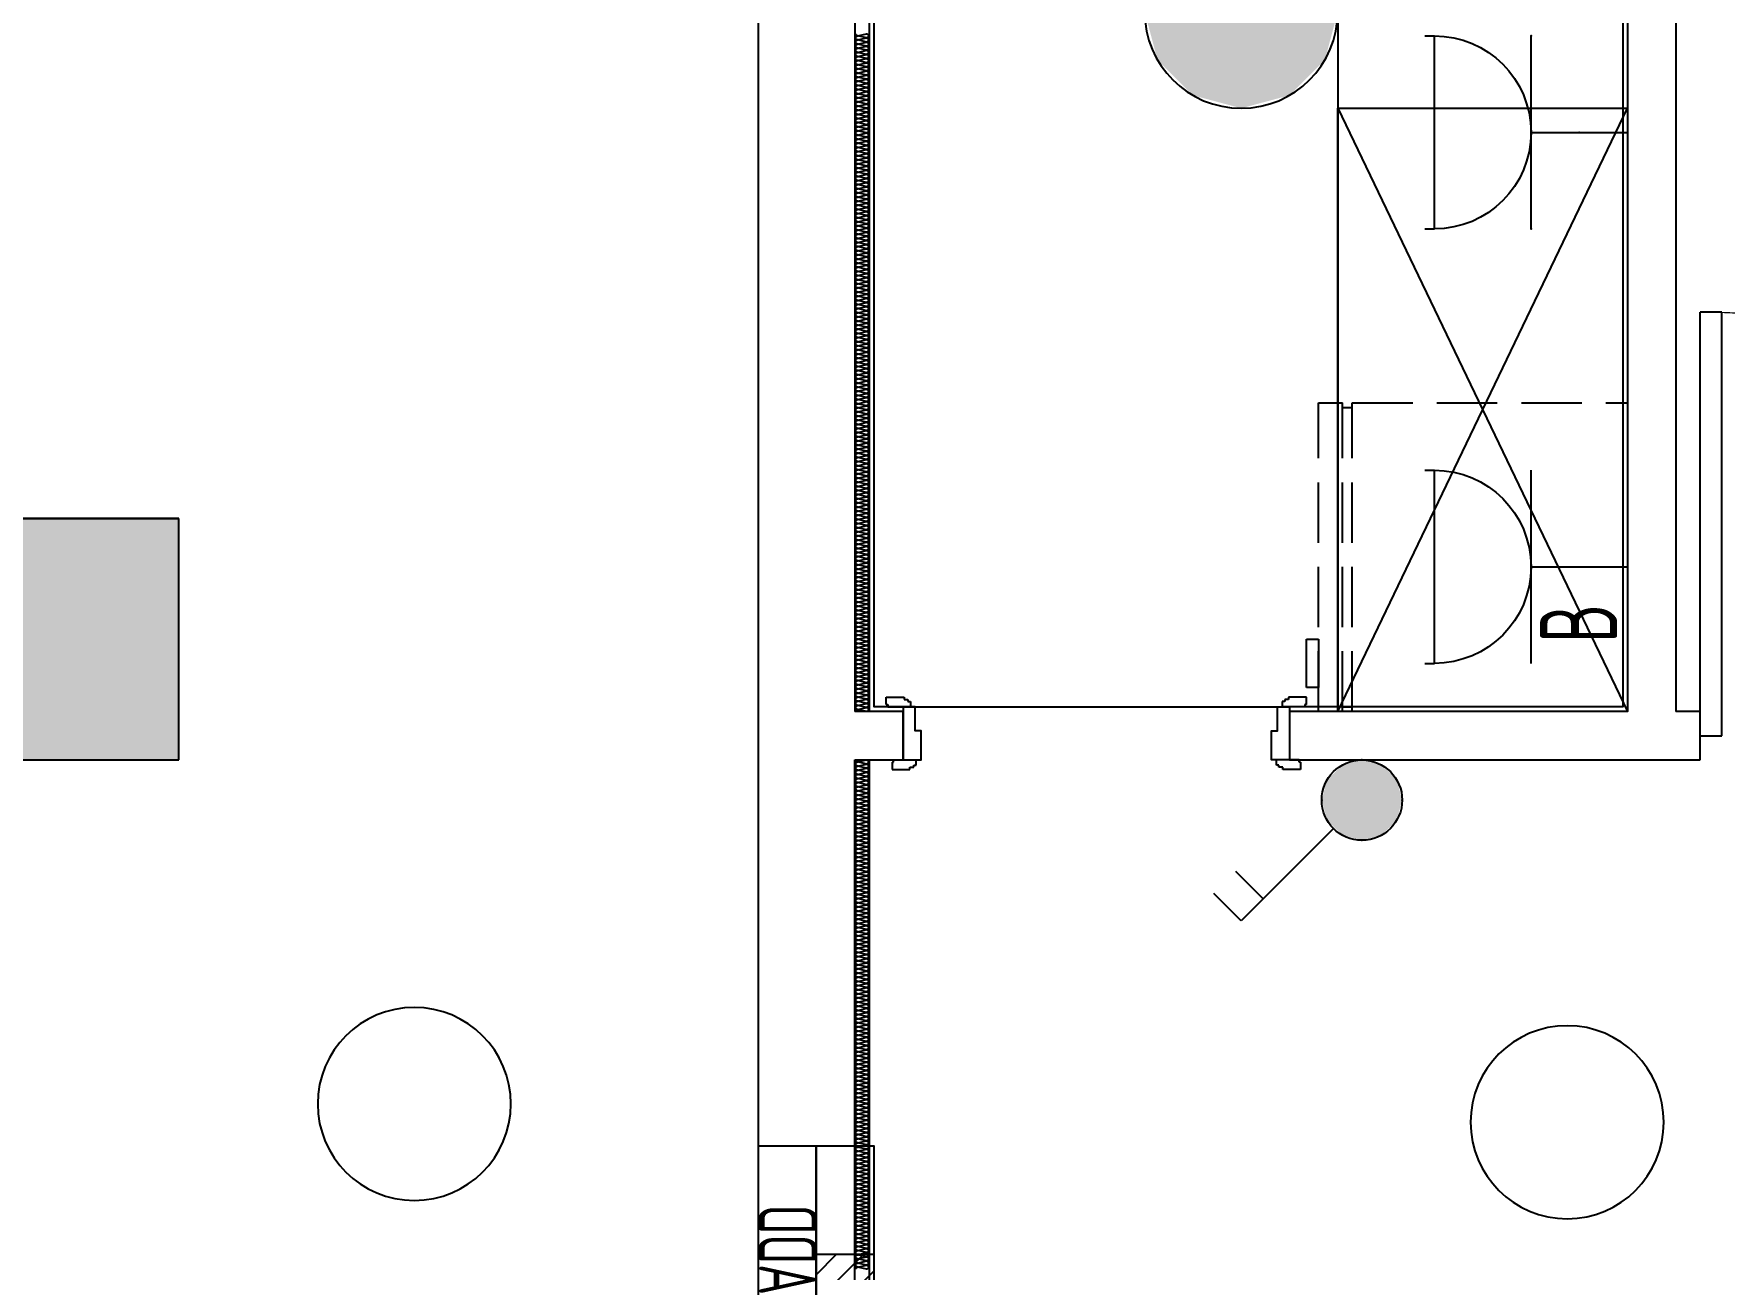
# Model space of a CAD drawing. Header units: millimetres. Extents: x -28014 to 297841, y -81741 to 47579.
# Drawn here: x 92433 to 95933, y 8376 to 10936 of the extents above; entities that cross this region are included whole.
import ezdxf
from ezdxf.enums import TextEntityAlignment as Align

# ---------------------------------------------------------------- set-up
doc = ezdxf.new("R2010")
doc.units = ezdxf.units.MM
doc.header["$MEASUREMENT"] = 0
doc.linetypes.add('__DASH', pattern=[0.35, 0.25, -0.1])
for name, color, linetype in [('A-墙体-填充墙', 4, 'Continuous'), ('A-注释-填充', 8, 'Continuous'), ('A-电气-洞口', 171, 'Continuous'), ('A-立面-填充1', 8, 'Continuous'), ('AR9-剪力墙（柱）填充', 250, 'Continuous'), ('AR9-剪力墙（柱）线', 6, 'Continuous'), ('AR9-墙线', 160, 'Continuous'), ('DS-4BS-墙体完成面', 20, 'Continuous'), ('EM-强电图标', 14, 'Continuous'), ('EQUIP-插座', 4, 'Continuous'), ('EQUIP-照明', 3, 'Continuous'), ('FC-平面高差线', 144, 'Continuous'), ('FF-厨卫（地坪隐）', 31, 'Continuous'), ('FF-活动家具', 51, 'Continuous'), ('FF-门', 20, 'Continuous'), ('FF-门套', 20, 'Continuous'), ('RC-天花轮廓线', 30, 'Continuous'), ('TEL_TEXT', 7, 'Continuous')]:
    doc.layers.add(name, color=color, linetype=linetype)
doc.styles.add('_TEL_ATTDEF', font='GBENOR', dxfattribs={"width": 0.8, "height": 3, "bigfont": 'GBCBIG'})
doc.styles.add('_TEL_DIM', font='', dxfattribs={"width": 0.8, "height": 3.5})
doc.styles.get("Standard").update_dxf_attribs({"font": 'arial.ttf'})
doc.styles.add('标注', font='hzs.shx', dxfattribs={"width": 0.7, "bigfont": 'hztxt.shx'})
doc.styles.get('_TEL_DIM').set_extended_font_data('SimSun')

# ---------------------------------------------------------------- blocks, each defined once
blk = doc.blocks.new('bingxiang')
at = {"layer": 'FF-活动家具', "linetype": '__DASH', "ltscale": 500}
for p, q in [((70679.6, -68761.1), (70679.5, -69331.1)), ((71319.5, -68761.1), (70679.6, -68761.1)), ((71319.5, -69331.1), (71319.5, -68761.1)), ((70679.5, -69331.1), (71319.5, -69331.1)), ((70689.5, -69351.1), (70689.5, -69331.1)), ((71309.5, -69351.1), (71309.5, -69331.1)), ((70679.5, -69351.1), (70679.5, -69401.1)), ((70679.5, -69351.1), (71319.5, -69351.1)), ((71319.5, -69401.1), (71319.5, -69351.1)), ((70679.5, -69401.1), (71319.5, -69401.1))]:
    blk.add_line(p, q, dxfattribs=at)
blk.add_lwpolyline([(70729.5, -69401.1), (70729.5, -69426.1), (70829.5, -69426.1), (70829.5, -69401.1)], close=True, dxfattribs=at)
blk = doc.blocks.new('$DorLib2D$00000001')
for p, q in [((0.45, 0.975), (0.5, 0.975)), ((0.45, 0), (0.45, 0.975)), ((0.5, 0), (0.5, 0.975)), ((0.5, 0), (0.45, 0))]:
    blk.add_line(p, q)
at = {"color": 8, "linetype": '__DASH', "lineweight": 13}
blk.add_arc((0.475, 0), 0.975, 91.4693, 180, dxfattribs=at)
blk = doc.blocks.new('$LinePat$岩棉板')
at = {"color": 0}
for p, q in [((0, -17), (12, -67)), ((12, -67), (24, -17))]:
    blk.add_line(p, q, dxfattribs=at)
for centre, start, end in [((12, -17), 0, 180), ((0, -67), 270, 0), ((24, -67), 180, 270)]:
    blk.add_arc(centre, 12, start, end, dxfattribs=at)
at = {"layer": 'Defpoints'}
blk.add_point((0, 0.1), dxfattribs=at)
at = {"layer": 'Defpoints', "color": 0}
blk.add_point((24, -84), dxfattribs=at)
blk = doc.blocks.new('zz7')
at = {"layer": 'AR9-剪力墙（柱）填充'}
blk.add_hatch(color=256, dxfattribs=at).paths.add_polyline_path([(8475, -4600), (6625, -4600), (6625, -2600), (6000, -2600), (6000, -3100), (6425, -3100), (6425, -4800), (7450, -4800), (7450, -5100), (7650, -5100), (7650, -4800), (8675, -4800), (8675, -3100), (9100, -3100), (9100, -2600), (8475, -2600)])
at = {"layer": 'AR9-剪力墙（柱）线'}
for p, q in [((9100, -2600), (8475, -2600)), ((9100, -3100), (9100, -2600)), ((8675, -3100), (9100, -3100))]:
    blk.add_line(p, q, dxfattribs=at)
blk = doc.blocks.new('d1')
at = {"layer": 'A-电气-洞口'}
blk.add_lwpolyline([(0, 120), (450, 120), (450, 0), (0, 0)], close=True, dxfattribs=at)
at = {"layer": 'A-电气-洞口', "style": '标注', "width": 0.7}
blk.add_text('ADD', height=120, dxfattribs=at).set_placement((140.9, 1.8))
blk = doc.blocks.new('d2')
at = {"layer": 'A-电气-洞口'}
h = blk.add_hatch(dxfattribs=at)
h.set_pattern_fill('ANSI31', color=256, scale=25, style=0)
h.set_pattern_definition([(45, (-62577.283, -46598.13), (-28.0633, 28.0633), [])])
h.paths.add_polyline_path([(225, 0), (225, 120), (0, 120), (0, 0)])
blk.add_line((225, 120), (225, 0), dxfattribs=at)
at = {"layer": 'A-电气-洞口', "ltscale": 0.01}
blk.add_lwpolyline([(0, 120), (450, 120), (450, 0), (0, 0)], close=True, dxfattribs=at)
blk = doc.blocks.new('gfthy')
at = {"layer": 'A-电气-洞口', "xscale": -1, "rotation": 270}
for name, p in [('d1', (1825, 250)), ('d2', (1945, 250))]:
    blk.add_blockref(name, p, dxfattribs=at)
blk = doc.blocks.new('FADSASDFADSFFASD')
for p, q in [((772946.1, 351903.4), (772941.1, 351903.4)), ((772941.1, 351903.4), (772941.1, 351856.4)), ((772946.1, 351906.4), (772961.1, 351906.4)), ((772946.1, 351906.4), (772946.1, 351903.4)), ((772961.1, 351906.4), (772961.1, 351869.4)), ((772952.1, 351856.4), (772941.1, 351856.4)), ((772956.1, 351861.4), (772952.1, 351861.4)), ((772952.1, 351861.4), (772952.1, 351856.4)), ((772961.1, 351869.4), (772956.1, 351869.4)), ((772956.1, 351869.4), (772956.1, 351861.4))]:
    blk.add_line(p, q)
blk.add_arc((772959.1, 351899.4), 2, 0, 0)
blk = doc.blocks.new('*U248')
blk.add_lwpolyline([(130, 70), (130, 45), (20, 45), (20, 82), (80, 82), (80, 70), (130, 70)])
at = {"rotation": 180}
blk.add_blockref('FADSASDFADSFFASD', (772961.1, 351928.4), dxfattribs=at)
at = {"xscale": -1, "rotation": 180}
blk.add_blockref('FADSASDFADSFFASD', (-772811.1, 351916.4), dxfattribs=at)
blk = doc.blocks.new('$equip$00001147')
blk.add_circle((0, 0), 0.5)
at = {"flags": 9}
blk.add_attdef('A', (0, 0), '', height=0.00002, dxfattribs=at)
blk = doc.blocks.new('$equip$00001178')
blk.add_circle((0, 0), 0.5)
for points in [[(0, 0.5), (0, 0.5), (-0.25, 0.433), (0.25, 0.433)], [(-0.25, 0.433), (0.25, 0.433), (-0.433, 0.25), (0.433, 0.25)], [(-0.433, 0.25), (0.433, 0.25), (-0.5, 0), (0.5, 0)], [(-0.433, -0.25), (0.433, -0.25), (-0.5, 0), (0.5, 0)], [(-0.25, -0.433), (0.25, -0.433), (-0.433, -0.25), (0.433, -0.25)], [(0, -0.5), (0, -0.5), (-0.25, -0.433), (0.25, -0.433)]]:
    blk.add_solid(points)
at = {"flags": 9}
blk.add_attdef('A', (0, 0), '', height=0.00002, dxfattribs=at)
blk = doc.blocks.new('$equip$00001963')
for p, q in [((0.1473, 0.3556), (0.625, 0.8333)), ((0.625, 0.8333), (0.7664, 0.6919)), ((0.5119, 0.7202), (0.6533, 0.5788))]:
    blk.add_line(p, q)
blk.add_circle((0, 0.2083), 0.2083)
for p in [(0, 0.4167), (-0.2083, 0.2083), (0.2083, 0.2083), (0, 0)]:
    blk.add_point(p)
for points in [[(-0.1042, 0.3888), (0.1042, 0.3888), (-0.1804, 0.3125), (0.1804, 0.3125)], [(0, 0.4167), (0, 0.4167), (-0.1042, 0.3888), (0.1042, 0.3888)], [(-0.1804, 0.3125), (0.1804, 0.3125), (-0.2083, 0.2083), (0.2083, 0.2083)], [(-0.1804, 0.1042), (0.1804, 0.1042), (-0.2083, 0.2083), (0.2083, 0.2083)], [(-0.1042, 0.0279), (0.1042, 0.0279), (-0.1804, 0.1042), (0.1804, 0.1042)], [(0, 0), (0, 0), (-0.1042, 0.0279), (0.1042, 0.0279)]]:
    blk.add_solid(points)
at = {"layer": 'TEL_TEXT', "style": '_TEL_DIM', "flags": 1}
blk.add_attdef('A', text='', height=0.00002, dxfattribs=at).set_placement((0, 0), align=Align.MIDDLE_CENTER)
blk = doc.blocks.new('awrawraw')
at = {"layer": 'EQUIP-照明', "xscale": -400, "yscale": 400, "zscale": 400}
for name, p in [('$equip$00001178', (562171, 71460.7)), ('$equip$00001147', (560458.8, 69197.9)), ('$equip$00001147', (562846, 69160))]:
    blk.add_blockref(name, p, dxfattribs=at)
at = {"layer": 'EQUIP-照明', "xscale": 400, "yscale": 400, "zscale": 400, "rotation": 180}
blk.add_blockref('$equip$00001963', (562420.9, 69910.7), dxfattribs=at)
blk = doc.blocks.new('A$Cab11e3a1')
at = {"layer": 'EQUIP-照明'}
blk.add_blockref('awrawraw', (-563821, -65410.7), dxfattribs=at)
blk = doc.blocks.new('$equip_U$00000183(PC214董文军)')
for p, q in [((-0.5, 1.05), (-0.5, 1)), ((0.5, 1), (-0.5, 1)), ((0.5, 1.05), (0.5, 1)), ((0.5, 0.5), (-0.5, 0.5)), ((0, 0.5), (0, 0))]:
    blk.add_line(p, q)
blk.add_arc((0, 1), 0.5, 180, 0)
for p in [(-0.5, 0.5), (0.5, 0.5), (0, 0.25), (0, 0)]:
    blk.add_point(p)
at = {"color": 7, "flags": 1}
for tag in ['REMARK', 'A']:
    blk.add_attdef(tag, text='', height=0.00002, dxfattribs=at).set_placement((0, 0), align=Align.MIDDLE_CENTER)
blk = doc.blocks.new('$equip_U$00000133(PC214董文军)')
for p, q in [((-0.5, 1.05), (-0.5, 1)), ((0.5, 1), (-0.5, 1)), ((0.5, 1.05), (0.5, 1)), ((0.5, 0.5), (-0.5, 0.5)), ((0, 0.5), (0, 0))]:
    blk.add_line(p, q)
blk.add_arc((0, 1), 0.5, 180, 0)
at = {"color": 7, "style": '_TEL_DIM', "width": 0.7}
blk.add_attdef('$TEXT$', text='', height=0.4, dxfattribs=at).set_placement((0.2928, 0.24), align=Align.MIDDLE_CENTER)
at = {"color": 7, "style": '_TEL_DIM', "flags": 1}
for tag in ['A', 'REMARK']:
    blk.add_attdef(tag, text='', height=0.00002, dxfattribs=at).set_placement((0, 0), align=Align.MIDDLE_CENTER)
blk = doc.blocks.new('dtyhdtyds')
at = {"layer": 'EQUIP-插座', "xscale": -400, "yscale": 400, "zscale": 400, "rotation": 90}
blk.add_blockref('$equip_U$00000183(PC214董文军)', (263279.1, 71210.7), dxfattribs=at)
at = {"layer": 'EQUIP-插座'}
ref = blk.add_blockref('$equip_U$00000133(PC214董文军)', (263279.1, 70310.7), dxfattribs=dict(at, xscale=-400, yscale=400, zscale=400, rotation=90))
ref.add_attrib('$TEXT$', 'B', dxfattribs={"layer": '0', "color": 7, "height": 160, "rotation": 90, "style": '_TEL_ATTDEF', "width": 0.7}).set_placement((263177.4, 70193.5), align=Align.MIDDLE_CENTER)
blk = doc.blocks.new('A$C0f04074c')
at = {"layer": 'EQUIP-插座'}
blk.add_blockref('dtyhdtyds', (-264129.1, -65410.7), dxfattribs=at)

msp = doc.modelspace()

# ---------------------------------------------------------------- linework, layer by layer
at = {"layer": 'A-墙体-填充墙'}
for p, q in [((92208.222, 9931.506), (92732.722, 9931.506)), ((92732.722, 9931.506), (92732.722, 9431.506))]:
    msp.add_line(p, q, dxfattribs=at)
at = {"layer": 'AR9-墙线'}
for p, q in [((95733.221, 12331.506), (95733.221, 9531.506)), ((95833.221, 12331.506), (95833.221, 9531.506)), ((94133.221, 11781.506), (94133.221, 9531.506)), ((93933.221, 11581.506), (93933.221, 9531.506)), ((93933.221, 9531.506), (93933.221, 6231.506)), ((94233.221, 9531.506), (94133.221, 9531.506)), ((94233.221, 9431.506), (94233.221, 9531.506)), ((95733.221, 9531.506), (95033.221, 9531.506)), ((95033.221, 9531.506), (95033.221, 9431.506)), ((95883.221, 9531.506), (95833.221, 9531.506)), ((95883.221, 9431.506), (95883.221, 9531.506)), ((94133.221, 6231.506), (94133.221, 9431.506)), ((94133.221, 9431.506), (94233.221, 9431.506)), ((95033.221, 9431.506), (95833.221, 9431.506)), ((95833.221, 9431.506), (95883.221, 9431.506))]:
    msp.add_line(p, q, dxfattribs=at)
for points in [[(94163.221, 9531.506), (94163.221, 12331.506), (94163.221, 12331.506), (94163.221, 12331.506), (94163.221, 12331.506)], [(94133.221, 6231.506), (94163.221, 6231.506), (94163.221, 9431.506)]]:
    msp.add_lwpolyline(points, dxfattribs=at)
at = {"layer": 'DS-4BS-墙体完成面'}
for points in [[(94233.221, 9541.506), (94173.274, 9541.506), (94173.274, 12321.506), (94243.221, 12321.506), (94243.221, 12393.173)], [(94923.221, 12393.173), (94923.221, 12321.506), (95203.221, 12321.506), (95203.222, 12071.507), (95423.221, 12071.506), (95423.221, 11971.506), (95723.221, 11971.506), (95723.221, 9541.506), (95033.221, 9541.506)]]:
    msp.add_lwpolyline(points, dxfattribs=at)
at = {"layer": 'FC-平面高差线', "color": 144}
msp.add_line((94233.221, 9541.506), (95033.221, 9541.506), dxfattribs=at)
at = {"layer": 'FF-厨卫（地坪隐）'}
msp.add_lwpolyline([(94133.221, 11731.506), (95133.221, 11731.506), (95133.221, 9531.506)], dxfattribs=at)
at = {"layer": 'FF-活动家具'}
msp.add_lwpolyline([(95133.221, 10781.506), (95733.221, 10781.506), (95733.221, 9531.506), (95133.221, 9531.506)], close=True, dxfattribs=at)
for points in [[(95133.221, 9531.506), (95733.221, 10781.506)], [(95133.221, 10781.506), (95733.221, 9531.506)]]:
    msp.add_lwpolyline(points, dxfattribs=at)

# ---------------------------------------------------------------- block references
msp.add_blockref('zz7', (83633.221, 12531.506))
at = {"layer": 'A-注释-填充', "yscale": 0.3565137037395431, "zscale": 0.3565137037395431}
for p, xscale, rotation in [((94163.221, 10927.225), -0.3567787968466444, 269.9999999999119), ((94163.221, 10918.662), -0.3567787968466444, 269.9999999999119), ((94163.221, 10910.099), -0.3567787968466444, 269.9999999999119), ((94163.221, 10901.537), -0.3567787968466444, 269.9999999999119), ((94163.221, 10892.974), -0.3567787968466444, 269.9999999999119), ((94163.221, 10884.411), -0.3567787968466444, 269.9999999999119), ((94163.221, 10875.849), -0.3567787968466444, 269.9999999999119), ((94163.221, 10867.286), -0.3567787968466444, 269.9999999999119), ((94163.221, 10858.723), -0.3567787968466444, 269.9999999999119), ((94163.221, 10850.161), -0.3567787968466444, 269.9999999999119), ((94163.221, 10841.598), -0.3567787968466444, 269.9999999999119), ((94163.221, 10833.035), -0.3567787968466444, 269.9999999999119), ((94163.221, 10824.472), -0.3567787968466444, 269.9999999999119), ((94163.221, 10815.91), -0.3567787968466444, 269.9999999999119), ((94163.221, 10807.347), -0.3567787968466444, 269.9999999999119), ((94163.221, 10798.784), -0.3567787968466444, 269.9999999999119), ((94163.221, 10790.222), -0.3567787968466444, 269.9999999999119), ((94163.221, 10781.659), -0.3567787968466444, 269.9999999999119), ((94163.221, 10773.096), -0.3567787968466444, 269.9999999999119), ((94163.221, 10764.534), -0.3567787968466444, 269.9999999999119), ((94163.221, 10755.971), -0.3567787968466444, 269.9999999999119), ((94163.221, 10747.408), -0.3567787968466444, 269.9999999999119), ((94163.221, 10738.846), -0.3567787968466444, 269.9999999999119), ((94163.221, 10730.283), -0.3567787968466444, 269.9999999999119), ((94163.221, 10721.72), -0.3567787968466444, 269.9999999999119), ((94163.221, 10713.157), -0.3567787968466444, 269.9999999999119), ((94163.221, 10704.595), -0.3567787968466444, 269.9999999999119), ((94163.221, 10696.032), -0.3567787968466444, 269.9999999999119), ((94163.221, 10687.469), -0.3567787968466444, 269.9999999999119), ((94163.221, 10678.907), -0.3567787968466444, 269.9999999999119), ((94163.221, 10670.344), -0.3567787968466444, 269.9999999999119), ((94163.221, 10661.781), -0.3567787968466444, 269.9999999999119), ((94163.221, 10653.219), -0.3567787968466444, 269.9999999999119), ((94163.221, 10644.656), -0.3567787968466444, 269.9999999999119), ((94163.221, 10636.093), -0.3567787968466444, 269.9999999999119), ((94163.221, 10627.531), -0.3567787968466444, 269.9999999999119), ((94163.221, 10618.968), -0.3567787968466444, 269.9999999999119), ((94163.221, 10610.405), -0.3567787968466444, 269.9999999999119), ((94163.221, 10601.843), -0.3567787968466444, 269.9999999999119), ((94163.221, 10593.28), -0.3567787968466444, 269.9999999999119), ((94163.221, 10584.717), -0.3567787968466444, 269.9999999999119), ((94163.221, 10576.154), -0.3567787968466444, 269.9999999999119), ((94163.221, 10567.592), -0.3567787968466444, 269.9999999999119), ((94163.221, 10559.029), -0.3567787968466444, 269.9999999999119), ((94163.221, 10550.466), -0.3567787968466444, 269.9999999999119), ((94163.221, 10541.904), -0.3567787968466444, 269.9999999999119), ((94163.221, 10533.341), -0.3567787968466444, 269.9999999999119), ((94163.221, 10524.778), -0.3567787968466444, 269.9999999999119), ((94163.221, 10516.216), -0.3567787968466444, 269.9999999999119), ((94163.221, 10507.653), -0.3567787968466444, 269.9999999999119), ((94163.221, 10499.09), -0.3567787968466444, 269.9999999999119), ((94163.221, 10490.528), -0.3567787968466444, 269.9999999999119), ((94163.221, 10481.965), -0.3567787968466444, 269.9999999999119), ((94163.221, 10473.402), -0.3567787968466444, 269.9999999999119), ((94163.221, 10464.839), -0.3567787968466444, 269.9999999999119), ((94163.221, 10456.277), -0.3567787968466444, 269.9999999999119), ((94163.221, 10447.714), -0.3567787968466444, 269.9999999999119), ((94163.221, 10439.151), -0.3567787968466444, 269.9999999999119), ((94163.221, 10430.589), -0.3567787968466444, 269.9999999999119), ((94163.221, 10422.026), -0.3567787968466444, 269.9999999999119), ((94163.221, 10413.463), -0.3567787968466444, 269.9999999999119), ((94163.221, 10404.901), -0.3567787968466444, 269.9999999999119), ((94163.221, 10396.338), -0.3567787968466444, 269.9999999999119), ((94163.221, 10387.775), -0.3567787968466444, 269.9999999999119), ((94163.221, 10379.213), -0.3567787968466444, 269.9999999999119), ((94163.221, 10370.65), -0.3567787968466444, 269.9999999999119), ((94163.221, 10362.087), -0.3567787968466444, 269.9999999999119), ((94163.221, 10353.524), -0.3567787968466444, 269.9999999999119), ((94163.221, 10344.962), -0.3567787968466444, 269.9999999999119), ((94163.221, 10336.399), -0.3567787968466444, 269.9999999999119), ((94163.221, 10327.836), -0.3567787968466444, 269.9999999999119), ((94163.221, 10319.274), -0.3567787968466444, 269.9999999999119), ((94163.221, 10310.711), -0.3567787968466444, 269.9999999999119), ((94163.221, 10302.148), -0.3567787968466444, 269.9999999999119), ((94163.221, 10293.586), -0.3567787968466444, 269.9999999999119), ((94163.221, 10285.023), -0.3567787968466444, 269.9999999999119), ((94163.221, 10276.46), -0.3567787968466444, 269.9999999999119), ((94163.221, 10267.898), -0.3567787968466444, 269.9999999999119), ((94163.221, 10259.335), -0.3567787968466444, 269.9999999999119), ((94163.221, 10250.772), -0.3567787968466444, 269.9999999999119), ((94163.221, 10242.209), -0.3567787968466444, 269.9999999999119), ((94163.221, 10233.647), -0.3567787968466444, 269.9999999999119), ((94163.221, 10225.084), -0.3567787968466444, 269.9999999999119), ((94163.221, 10216.521), -0.3567787968466444, 269.9999999999119), ((94163.221, 10207.959), -0.3567787968466444, 269.9999999999119), ((94163.221, 10199.396), -0.3567787968466444, 269.9999999999119), ((94163.221, 10190.833), -0.3567787968466444, 269.9999999999119), ((94163.221, 10182.271), -0.3567787968466444, 269.9999999999119), ((94163.221, 10173.708), -0.3567787968466444, 269.9999999999119), ((94163.221, 10165.145), -0.3567787968466444, 269.9999999999119), ((94163.221, 10156.583), -0.3567787968466444, 269.9999999999119), ((94163.221, 10148.02), -0.3567787968466444, 269.9999999999119), ((94163.221, 10139.457), -0.3567787968466444, 269.9999999999119), ((94163.221, 10130.894), -0.3567787968466444, 269.9999999999119), ((94163.221, 10122.332), -0.3567787968466444, 269.9999999999119), ((94163.221, 10113.769), -0.3567787968466444, 269.9999999999119), ((94163.221, 10105.206), -0.3567787968466444, 269.9999999999119), ((94163.221, 10096.644), -0.3567787968466444, 269.9999999999119), ((94163.221, 10088.081), -0.3567787968466444, 269.9999999999119), ((94163.221, 10079.518), -0.3567787968466444, 269.9999999999119), ((94163.221, 10070.956), -0.3567787968466444, 269.9999999999119), ((94163.221, 10062.393), -0.3567787968466444, 269.9999999999119), ((94163.221, 10053.83), -0.3567787968466444, 269.9999999999119), ((94163.221, 10045.268), -0.3567787968466444, 269.9999999999119), ((94163.221, 10036.705), -0.3567787968466444, 269.9999999999119), ((94163.221, 10028.142), -0.3567787968466444, 269.9999999999119), ((94163.221, 10019.58), -0.3567787968466444, 269.9999999999119), ((94163.221, 10011.017), -0.3567787968466444, 269.9999999999119), ((94163.221, 10002.454), -0.3567787968466444, 269.9999999999119), ((94163.221, 9993.891), -0.3567787968466444, 269.9999999999119), ((94163.221, 9985.329), -0.3567787968466444, 269.9999999999119), ((94163.221, 9976.766), -0.3567787968466444, 269.9999999999119), ((94163.221, 9968.203), -0.3567787968466444, 269.9999999999119), ((94163.221, 9959.641), -0.3567787968466444, 269.9999999999119), ((94163.221, 9951.078), -0.3567787968466444, 269.9999999999119), ((94163.221, 9942.515), -0.3567787968466444, 269.9999999999119), ((94163.221, 9933.953), -0.3567787968466444, 269.9999999999119), ((94163.221, 9925.39), -0.3567787968466444, 269.9999999999119), ((94163.221, 9916.827), -0.3567787968466444, 269.9999999999119), ((94163.221, 9908.265), -0.3567787968466444, 269.9999999999119), ((94163.221, 9899.702), -0.3567787968466444, 269.9999999999119), ((94163.221, 9891.139), -0.3567787968466444, 269.9999999999119), ((94163.221, 9882.576), -0.3567787968466444, 269.9999999999119), ((94163.221, 9874.014), -0.3567787968466444, 269.9999999999119), ((94163.221, 9865.451), -0.3567787968466444, 269.9999999999119), ((94163.221, 9856.888), -0.3567787968466444, 269.9999999999119), ((94163.221, 9848.326), -0.3567787968466444, 269.9999999999119), ((94163.221, 9839.763), -0.3567787968466444, 269.9999999999119), ((94163.221, 9831.2), -0.3567787968466444, 269.9999999999119), ((94163.221, 9822.638), -0.3567787968466444, 269.9999999999119), ((94163.221, 9814.075), -0.3567787968466444, 269.9999999999119), ((94163.221, 9805.512), -0.3567787968466444, 269.9999999999119), ((94163.221, 9796.95), -0.3567787968466444, 269.9999999999119), ((94163.221, 9788.387), -0.3567787968466444, 269.9999999999119), ((94163.221, 9779.824), -0.3567787968466444, 269.9999999999119), ((94163.221, 9771.261), -0.3567787968466444, 269.9999999999119), ((94163.221, 9762.699), -0.3567787968466444, 269.9999999999119), ((94163.221, 9754.136), -0.3567787968466444, 269.9999999999119), ((94163.221, 9745.573), -0.3567787968466444, 269.9999999999119), ((94163.221, 9737.011), -0.3567787968466444, 269.9999999999119), ((94163.221, 9728.448), -0.3567787968466444, 269.9999999999119), ((94163.221, 9719.885), -0.3567787968466444, 269.9999999999119), ((94163.221, 9711.323), -0.3567787968466444, 269.9999999999119), ((94163.221, 9702.76), -0.3567787968466444, 269.9999999999119), ((94163.221, 9694.197), -0.3567787968466444, 269.9999999999119), ((94163.221, 9685.635), -0.3567787968466444, 269.9999999999119), ((94163.221, 9677.072), -0.3567787968466444, 269.9999999999119), ((94163.221, 9668.509), -0.3567787968466444, 269.9999999999119), ((94163.221, 9659.946), -0.3567787968466444, 269.9999999999119), ((94163.221, 9651.384), -0.3567787968466444, 269.9999999999119), ((94163.221, 9642.821), -0.3567787968466444, 269.9999999999119), ((94163.221, 9634.258), -0.3567787968466444, 269.9999999999119), ((94163.221, 9625.696), -0.3567787968466444, 269.9999999999119), ((94163.221, 9617.133), -0.3567787968466444, 269.9999999999119), ((94163.221, 9608.57), -0.3567787968466444, 269.9999999999119), ((94163.221, 9600.008), -0.3567787968466444, 269.9999999999119), ((94163.221, 9591.445), -0.3567787968466444, 269.9999999999119), ((94163.221, 9582.882), -0.3567787968466444, 269.9999999999119), ((94163.221, 9574.32), -0.3567787968466444, 269.9999999999119), ((94163.221, 9565.757), -0.3567787968466444, 269.9999999999119), ((94163.221, 9557.194), -0.3567787968466444, 269.9999999999119), ((94163.221, 9548.631), -0.3567787968466444, 269.9999999999119), ((94163.221, 9540.069), -0.3567787968466444, 269.9999999999119), ((94163.221, 9531.506), -0.3567787968466444, 269.9999999999119), ((94163.221, 9422.927), -0.3574619920922241, 269.9999999999114), ((94163.221, 9414.348), -0.3574619920922241, 269.9999999999114), ((94163.221, 9405.769), -0.3574619920922241, 269.9999999999114), ((94163.221, 9397.19), -0.3574619920922241, 269.9999999999114), ((94163.221, 9388.611), -0.3574619920922241, 269.9999999999114), ((94163.221, 9380.032), -0.3574619920922241, 269.9999999999114), ((94163.221, 9371.453), -0.3574619920922241, 269.9999999999114), ((94163.221, 9362.873), -0.3574619920922241, 269.9999999999114), ((94163.221, 9354.294), -0.3574619920922241, 269.9999999999114), ((94163.221, 9345.715), -0.3574619920922241, 269.9999999999114), ((94163.221, 9337.136), -0.3574619920922241, 269.9999999999114), ((94163.221, 9328.557), -0.3574619920922241, 269.9999999999114), ((94163.221, 9319.978), -0.3574619920922241, 269.9999999999114), ((94163.221, 9311.399), -0.3574619920922241, 269.9999999999114), ((94163.221, 9302.82), -0.3574619920922241, 269.9999999999114), ((94163.221, 9294.241), -0.3574619920922241, 269.9999999999114), ((94163.221, 9285.662), -0.3574619920922241, 269.9999999999114), ((94163.221, 9277.083), -0.3574619920922241, 269.9999999999114), ((94163.221, 9268.503), -0.3574619920922241, 269.9999999999114), ((94163.221, 9259.924), -0.3574619920922241, 269.9999999999114), ((94163.221, 9251.345), -0.3574619920922241, 269.9999999999114), ((94163.221, 9242.766), -0.3574619920922241, 269.9999999999114), ((94163.221, 9234.187), -0.3574619920922241, 269.9999999999114), ((94163.221, 9225.608), -0.3574619920922241, 269.9999999999114), ((94163.221, 9217.029), -0.3574619920922241, 269.9999999999114), ((94163.221, 9208.45), -0.3574619920922241, 269.9999999999114), ((94163.221, 9199.871), -0.3574619920922241, 269.9999999999114), ((94163.221, 9191.292), -0.3574619920922241, 269.9999999999114), ((94163.221, 9182.713), -0.3574619920922241, 269.9999999999114), ((94163.221, 9174.133), -0.3574619920922241, 269.9999999999114), ((94163.221, 9165.554), -0.3574619920922241, 269.9999999999114), ((94163.221, 9156.975), -0.3574619920922241, 269.9999999999114), ((94163.221, 9148.396), -0.3574619920922241, 269.9999999999114), ((94163.221, 9139.817), -0.3574619920922241, 269.9999999999114), ((94163.221, 9131.238), -0.3574619920922241, 269.9999999999114), ((94163.221, 9122.659), -0.3574619920922241, 269.9999999999114), ((94163.221, 9114.08), -0.3574619920922241, 269.9999999999114), ((94163.221, 9105.501), -0.3574619920922241, 269.9999999999114), ((94163.221, 9096.922), -0.3574619920922241, 269.9999999999114), ((94163.221, 9088.343), -0.3574619920922241, 269.9999999999114), ((94163.221, 9079.764), -0.3574619920922241, 269.9999999999114), ((94163.221, 9071.184), -0.3574619920922241, 269.9999999999114), ((94163.221, 9062.605), -0.3574619920922241, 269.9999999999114), ((94163.221, 9054.026), -0.3574619920922241, 269.9999999999114), ((94163.221, 9045.447), -0.3574619920922241, 269.9999999999114), ((94163.221, 9036.868), -0.3574619920922241, 269.9999999999114), ((94163.221, 9028.289), -0.3574619920922241, 269.9999999999114), ((94163.221, 9019.71), -0.3574619920922241, 269.9999999999114), ((94163.221, 9011.131), -0.3574619920922241, 269.9999999999114), ((94163.221, 9002.552), -0.3574619920922241, 269.9999999999114), ((94163.221, 8993.973), -0.3574619920922241, 269.9999999999114), ((94163.221, 8985.394), -0.3574619920922241, 269.9999999999114), ((94163.221, 8976.814), -0.3574619920922241, 269.9999999999114), ((94163.221, 8968.235), -0.3574619920922241, 269.9999999999114), ((94163.221, 8959.656), -0.3574619920922241, 269.9999999999114), ((94163.221, 8951.077), -0.3574619920922241, 269.9999999999114), ((94163.221, 8942.498), -0.3574619920922241, 269.9999999999114), ((94163.221, 8933.919), -0.3574619920922241, 269.9999999999114), ((94163.221, 8925.34), -0.3574619920922241, 269.9999999999114), ((94163.221, 8916.761), -0.3574619920922241, 269.9999999999114), ((94163.221, 8908.182), -0.3574619920922241, 269.9999999999114), ((94163.221, 8899.603), -0.3574619920922241, 269.9999999999114), ((94163.221, 8891.024), -0.3574619920922241, 269.9999999999114), ((94163.221, 8882.444), -0.3574619920922241, 269.9999999999114), ((94163.221, 8873.865), -0.3574619920922241, 269.9999999999114), ((94163.221, 8865.286), -0.3574619920922241, 269.9999999999114), ((94163.221, 8856.707), -0.3574619920922241, 269.9999999999114), ((94163.221, 8848.128), -0.3574619920922241, 269.9999999999114), ((94163.221, 8839.549), -0.3574619920922241, 269.9999999999114), ((94163.221, 8830.97), -0.3574619920922241, 269.9999999999114), ((94163.221, 8822.391), -0.3574619920922241, 269.9999999999114), ((94163.221, 8813.812), -0.3574619920922241, 269.9999999999114), ((94163.221, 8805.233), -0.3574619920922241, 269.9999999999114), ((94163.221, 8796.654), -0.3574619920922241, 269.9999999999114), ((94163.221, 8788.075), -0.3574619920922241, 269.9999999999114), ((94163.221, 8779.495), -0.3574619920922241, 269.9999999999114), ((94163.221, 8770.916), -0.3574619920922241, 269.9999999999114), ((94163.221, 8762.337), -0.3574619920922241, 269.9999999999114), ((94163.221, 8753.758), -0.3574619920922241, 269.9999999999114), ((94163.221, 8745.179), -0.3574619920922241, 269.9999999999114), ((94163.221, 8736.6), -0.3574619920922241, 269.9999999999114), ((94163.221, 8728.021), -0.3574619920922241, 269.9999999999114), ((94163.221, 8719.442), -0.3574619920922241, 269.9999999999114), ((94163.221, 8710.863), -0.3574619920922241, 269.9999999999114), ((94163.221, 8702.284), -0.3574619920922241, 269.9999999999114), ((94163.221, 8693.705), -0.3574619920922241, 269.9999999999114), ((94163.221, 8685.125), -0.3574619920922241, 269.9999999999114), ((94163.221, 8676.546), -0.3574619920922241, 269.9999999999114), ((94163.221, 8667.967), -0.3574619920922241, 269.9999999999114), ((94163.221, 8659.388), -0.3574619920922241, 269.9999999999114), ((94163.221, 8650.809), -0.3574619920922241, 269.9999999999114), ((94163.221, 8642.23), -0.3574619920922241, 269.9999999999114), ((94163.221, 8633.651), -0.3574619920922241, 269.9999999999114), ((94163.221, 8625.072), -0.3574619920922241, 269.9999999999114), ((94163.221, 8616.493), -0.3574619920922241, 269.9999999999114), ((94163.221, 8607.914), -0.3574619920922241, 269.9999999999114), ((94163.221, 8599.335), -0.3574619920922241, 269.9999999999114), ((94163.221, 8590.756), -0.3574619920922241, 269.9999999999114), ((94163.221, 8582.176), -0.3574619920922241, 269.9999999999114), ((94163.221, 8573.597), -0.3574619920922241, 269.9999999999114), ((94163.221, 8565.018), -0.3574619920922241, 269.9999999999114), ((94163.221, 8556.439), -0.3574619920922241, 269.9999999999114), ((94163.221, 8547.86), -0.3574619920922241, 269.9999999999114), ((94163.221, 8539.281), -0.3574619920922241, 269.9999999999114), ((94163.221, 8530.702), -0.3574619920922241, 269.9999999999114), ((94163.221, 8522.123), -0.3574619920922241, 269.9999999999114), ((94163.221, 8513.544), -0.3574619920922241, 269.9999999999114), ((94163.221, 8504.965), -0.3574619920922241, 269.9999999999114), ((94163.221, 8496.386), -0.3574619920922241, 269.9999999999114), ((94163.221, 8487.806), -0.3574619920922241, 269.9999999999114), ((94163.221, 8479.227), -0.3574619920922241, 269.9999999999114), ((94163.221, 8470.648), -0.3574619920922241, 269.9999999999114), ((94163.221, 8462.069), -0.3574619920922241, 269.9999999999114), ((94163.221, 8453.49), -0.3574619920922241, 269.9999999999114), ((94163.221, 8444.911), -0.3574619920922241, 269.9999999999114), ((94163.221, 8436.332), -0.3574619920922241, 269.9999999999114), ((94163.221, 8427.753), -0.3574619920922241, 269.9999999999114), ((94163.221, 8419.174), -0.3574619920922241, 269.9999999999114), ((94163.221, 8410.595), -0.3574619920922241, 269.9999999999114), ((94163.221, 8402.016), -0.3574619920922241, 269.9999999999114), ((94163.221, 8393.436), -0.3574619920922241, 269.9999999999114), ((94163.221, 8384.857), -0.3574619920922241, 269.9999999999114), ((94163.221, 8376.278), -0.3574619920922241, 269.9999999999114)]:
    msp.add_blockref('$LinePat$岩棉板', p, dxfattribs=dict(at, xscale=xscale, rotation=rotation))
at = {"layer": 'A-立面-填充1'}
msp.add_blockref('gfthy', (92108.221, 7931.506), dxfattribs=at)
at = {"layer": 'EM-强电图标'}
msp.add_blockref('A$C0f04074c', (96583.221, 4931.506), dxfattribs=at)
at = {"layer": 'FF-活动家具', "xscale": -1, "rotation": 270}
msp.add_blockref('bingxiang', (164494.357, -61148.094), dxfattribs=at)
at = {"layer": 'FF-门', "xscale": -900, "yscale": 900, "zscale": -900}
msp.add_blockref('$DorLib2D$00000001', (96333.221, 9481.506), dxfattribs=at)
at = {"layer": 'FF-门套', "xscale": -1, "rotation": 270}
msp.add_blockref('*U248', (94188.221, 9411.506), dxfattribs=at)
at = {"layer": 'FF-门套', "rotation": 90.00000000000001}
msp.add_blockref('*U248', (95078.221, 9411.506), dxfattribs=at)
at = {"layer": 'RC-天花轮廓线'}
msp.add_blockref('A$Cab11e3a1', (96583.221, 4931.506), dxfattribs=at)

doc.saveas('drawing.dxf')
